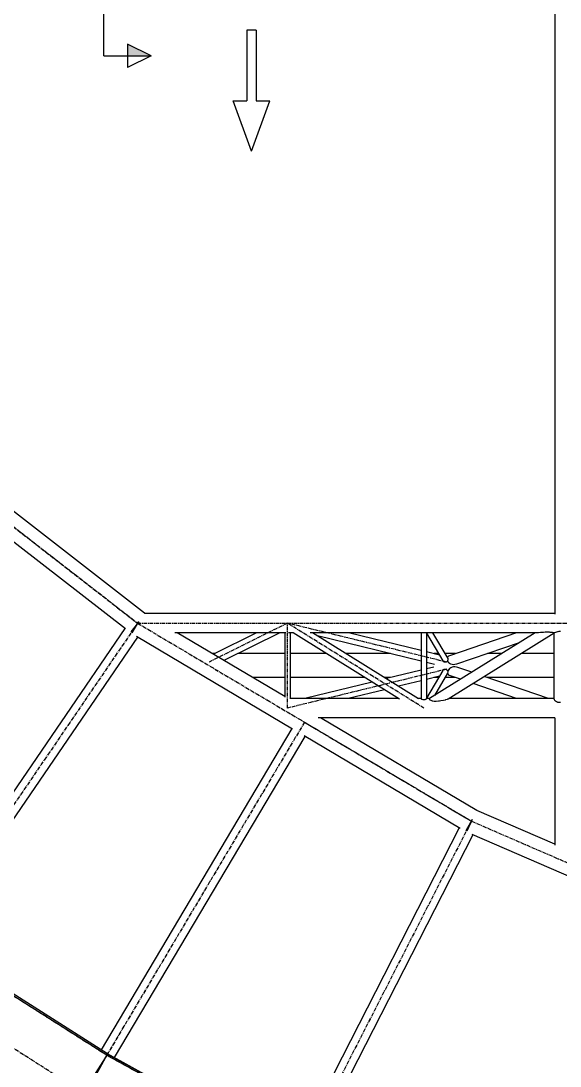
# Model space of a CAD drawing. Header units: millimetres. Extents: x 5143 to 30813, y 232 to 21408.
# Drawn here: x 8954 to 10096, y 1772 to 3986 of the extents above; entities that cross this region are included whole.
import ezdxf

# ---------------------------------------------------------------- set-up
doc = ezdxf.new("R2010")
doc.units = ezdxf.units.MM
doc.header["$LTSCALE"] = 0.25
doc.linetypes.add('CENTER', pattern=[50.8, 31.75, -6.35, 6.35, -6.35])
doc.linetypes.add('XKITLINE00', pattern=[0])

msp = doc.modelspace()

# ---------------------------------------------------------------- linework, layer by layer
at = {"color": 8, "linetype": 'XKITLINE00'}
for p, q in [((10084.2, 4150), (10084.2, 2729.5)), ((9215.2, 2731.2), (8571.9, 3231.7)), ((9175.3, 2698), (8873.6, 2932.6)), ((9216.3, 2730.6), (9215.2, 2731.2)), ((10084.2, 2730.6), (9216, 2730.6)), ((9203.3, 2713.3), (9186.5, 2691.6)), ((9202.9, 2713.6), (9188.9, 2690)), ((9198, 2706.3), (9197.9, 2706.4)), ((9198, 2706.5), (9198, 2705.4)), ((9173.8, 2699.1), (8734.7, 2055.1)), ((9200.5, 2680.9), (8761.3, 2036.9)), ((9529.1, 2486), (9198.9, 2681.9)), ((9514.5, 2690), (9279.6, 2690)), ((9512.5, 2554.9), (9284.8, 2690)), ((9452.9, 2690), (9361.5, 2644.5)), ((9502, 2690), (9383.9, 2631.2)), ((9512.5, 2690), (9512.5, 2553.4)), ((9530.5, 2690), (9520.7, 2690)), ((9523.9, 2690), (9523.9, 2550.2)), ((9755.9, 2549.4), (9530.2, 2690)), ((9805.5, 2690), (9566.4, 2690)), ((9795.7, 2550.3), (9571.4, 2690)), ((9801.6, 2629.7), (9582, 2683.4)), ((9801.6, 2652.3), (9647.3, 2690)), ((9801.6, 2690), (9801.6, 2549.9)), ((9802.5, 2689.9), (9802.2, 2690)), ((9802.7, 2689.9), (9802.5, 2689.9)), ((9803.9, 2690), (9802.7, 2689.9)), ((9802.9, 2689.9), (9802.7, 2690)), ((9805.5, 2690), (9803.9, 2690)), ((9807.3, 2690), (9805.5, 2690)), ((9809, 2690), (9807.3, 2690)), ((10047.7, 2690), (9807.3, 2690)), ((9810.6, 2689.9), (9809, 2690)), ((9811.1, 2689.9), (9810.6, 2689.9)), ((9811, 2690), (9810.7, 2689.9)), ((9811.5, 2690), (9811.1, 2689.9)), ((9813, 2690), (9813, 2550.2)), ((9813, 2689.3), (9847.5, 2630.4)), ((10043.1, 2690), (9819, 2550.4)), ((9825.8, 2690), (9857.6, 2635.7)), ((10082.8, 2689), (9858.8, 2549.5)), ((10003.4, 2690), (9861.3, 2641.3)), ((10045.2, 2689.9), (10044.8, 2690)), ((10046.7, 2690), (10045.2, 2689.9)), ((10046, 2689.9), (10045.9, 2690)), ((10049.7, 2690), (10046.7, 2690)), ((10049.9, 2690), (10049.7, 2690)), ((10054.2, 2690.4), (10049.9, 2690)), ((10059, 2690.7), (10054.2, 2690.4)), ((10060.2, 2690.7), (10059, 2690.7)), ((10064, 2691), (10060.2, 2690.7)), ((10068.8, 2691.1), (10064, 2691)), ((10073, 2690.9), (10068.8, 2691.1)), ((10074.5, 2690.7), (10073, 2690.9)), ((10076.6, 2690.6), (10074.5, 2690.7)), ((10079.6, 2690.3), (10076.6, 2690.6)), ((10081.2, 2690), (10079.6, 2690.3)), ((10081.8, 2690), (10081.2, 2690)), ((10083.2, 2689.9), (10081.8, 2690)), ((10083.4, 2690), (10082.5, 2690)), ((10082.8, 2688.9), (10082.7, 2688.8)), ((10082.8, 2688.9), (10082.7, 2688.8)), ((10082.7, 2688.8), (10082.7, 2549.5)), ((10083.1, 2689.6), (10082.8, 2688.9)), ((10083.2, 2690), (10083.1, 2689.7)), ((10083.9, 2690), (10083.2, 2690)), ((10084.1, 2690.1), (10083.9, 2690)), ((10085.7, 2690.7), (10084.1, 2690.1)), ((10086.1, 2690.7), (10085.7, 2690.7)), ((10087.9, 2691.4), (10086.1, 2690.7)), ((10090.5, 2692), (10087.9, 2691.4)), ((10091, 2692), (10090.5, 2692)), ((10093.3, 2692.4), (10091, 2692)), ((10096.4, 2692.3), (10093.3, 2692.4)), ((10009.1, 2668.8), (9876.1, 2623.2)), ((9363.9, 2645.7), (9359.4, 2645.7)), ((9512.5, 2645.7), (9413, 2645.7)), ((9601.3, 2645.7), (9523.9, 2645.7)), ((9736.3, 2645.7), (9642.6, 2645.7)), ((9840.3, 2642.8), (9813, 2649.5)), ((9838.6, 2645.7), (9828.6, 2645.7)), ((9874.1, 2645.7), (9851.8, 2645.7)), ((9857.8, 2638.9), (9856.8, 2637.2)), ((9856.8, 2637.2), (9856.8, 2637.1)), ((9857.6, 2635.7), (9857.7, 2635.5)), ((9857.7, 2635.5), (9858, 2634.3)), ((9858.4, 2639.4), (9857.8, 2638.9)), ((9859.3, 2640.3), (9858.4, 2639.4)), ((9861.3, 2641.3), (9859.3, 2640.3)), ((9972, 2645.7), (9941.7, 2645.7)), ((10082.7, 2645.7), (10013.3, 2645.7)), ((9830, 2622.8), (9813, 2626.9)), ((9828.1, 2617.3), (9813, 2613.6)), ((9847.6, 2630.3), (9848, 2629.7)), ((9848, 2629.7), (9848.6, 2629)), ((9850, 2628), (9848.6, 2629)), ((9851.6, 2627.5), (9850, 2628)), ((9853.4, 2627.5), (9851.6, 2627.5)), ((9855.1, 2628.1), (9853.4, 2627.5)), ((9856.5, 2629.1), (9855.1, 2628.1)), ((9857, 2629.7), (9856.5, 2629.1)), ((9857.3, 2630.1), (9857, 2629.7)), ((9857.5, 2630.7), (9857.3, 2630.1)), ((9857.4, 2630.2), (9857.7, 2629.7)), ((9858, 2632.5), (9857.5, 2630.7)), ((9857.5, 2630.7), (9857.5, 2630.7)), ((9857.7, 2629.7), (9858.1, 2628.6)), ((9858, 2634.3), (9858, 2633.3)), ((9858, 2633.3), (9858, 2632.5)), ((9858.1, 2628.6), (9859.7, 2626.6)), ((9860.6, 2625.9), (9859.7, 2626.6)), ((9861.8, 2614), (9860, 2612.2)), ((9861.7, 2624.9), (9860.6, 2625.9)), ((9864.2, 2623.5), (9861.7, 2624.9)), ((9861.9, 2614.1), (9861.8, 2614)), ((9864.2, 2615.7), (9861.9, 2614.1)), ((9867, 2622.6), (9864.2, 2623.5)), ((9866.9, 2616.8), (9864.2, 2615.7)), ((9869.9, 2617.5), (9866.9, 2616.8)), ((9870, 2622.3), (9867, 2622.6)), ((9873.1, 2617.6), (9869.9, 2617.5)), ((9873.1, 2622.5), (9870, 2622.3)), ((9876.1, 2623.2), (9873.1, 2622.5)), ((9876.2, 2617.2), (9873.1, 2617.6)), ((9879.3, 2616.2), (9876.2, 2617.2)), ((9908.5, 2606.2), (9879.3, 2616.2)), ((9512.5, 2594.9), (9445, 2594.9)), ((9682.9, 2594.9), (9523.9, 2594.9)), ((9736.6, 2594.9), (9724.2, 2594.9)), ((9801.6, 2610.8), (9727.7, 2592.7)), ((9847.3, 2609.8), (9813, 2551.3)), ((9840.3, 2597.8), (9813, 2591.1)), ((9838.6, 2594.9), (9828.3, 2594.9)), ((9857.5, 2604.6), (9829.6, 2557)), ((9847.6, 2610.1), (9847.3, 2609.8)), ((9848.3, 2611.1), (9847.6, 2610.1)), ((9849.8, 2612), (9848.3, 2611.1)), ((9851.5, 2612.4), (9849.8, 2612)), ((9853.2, 2612.3), (9851.5, 2612.4)), ((9874.2, 2594.9), (9851.8, 2594.9)), ((9854.9, 2611.7), (9853.2, 2612.3)), ((9856.3, 2610.7), (9854.9, 2611.7)), ((9856.3, 2610.7), (9856.7, 2610.1)), ((9856.7, 2610.1), (9857.4, 2609.3)), ((9857.4, 2609.3), (9857.8, 2608.2)), ((9857.6, 2604.9), (9857.5, 2604.6)), ((9857.5, 2604.7), (9857.7, 2603.6)), ((9857.7, 2603.6), (9857.7, 2603.5)), ((9857.7, 2603.5), (9858.3, 2601.9)), ((9858.7, 2610.1), (9857.8, 2608)), ((9857.8, 2608.2), (9857.9, 2607.6)), ((9857.9, 2607.6), (9857.9, 2607)), ((9857.9, 2607), (9857.9, 2605.9)), ((9858.3, 2601.9), (9859.4, 2600.7)), ((9858.8, 2610.2), (9858.7, 2610.1)), ((9860, 2612.2), (9858.8, 2610.2)), ((9859.4, 2600.7), (9859.6, 2600.4)), ((9861.4, 2599.3), (9859.6, 2600.4)), ((9884.6, 2591.3), (9861.4, 2599.3)), ((10070.8, 2550.6), (9935.2, 2597.1)), ((10082.7, 2594.9), (9941.6, 2594.9)), ((9698, 2585.5), (9555.3, 2550.6)), ((9723.9, 2569.3), (9647.1, 2550.6)), ((9801.6, 2588.3), (9753.6, 2576.6)), ((10003.5, 2550.6), (9911.3, 2582.2)), ((9754, 2550.6), (9523.9, 2550.6)), ((9801.6, 2550.6), (9795.3, 2550.6)), ((9801.6, 2549.9), (9801.9, 2549.3)), ((9802.5, 2549), (9801.9, 2549.3)), ((9802.7, 2548.8), (9802.5, 2549)), ((9803.9, 2548.3), (9802.7, 2548.8)), ((9805.5, 2548), (9803.9, 2548.3)), ((9807.3, 2548), (9805.5, 2548)), ((9809, 2548.2), (9807.3, 2548)), ((9810.6, 2548.7), (9809, 2548.2)), ((9811.1, 2549), (9810.6, 2548.7)), ((9811.9, 2549.3), (9811.1, 2549)), ((9812.7, 2549.8), (9811.9, 2549.3)), ((9812.9, 2550.1), (9812.7, 2549.8)), ((9813, 2550.2), (9812.9, 2550.1)), ((9819.2, 2550.6), (9813, 2550.6)), ((9818.7, 2550.1), (9818.5, 2550)), ((9818.5, 2550), (9818.5, 2549.2)), ((9818.9, 2549), (9818.5, 2549.2)), ((9819, 2550.4), (9818.7, 2550.1)), ((9818.9, 2549), (9819.1, 2548.3)), ((9820.5, 2547.3), (9819.1, 2548.3)), ((9820.5, 2547.3), (9820.5, 2547.2)), ((9822.4, 2546.1), (9820.5, 2547.2)), ((9852, 2547.3), (9848.4, 2546.4)), ((9853, 2547.5), (9852, 2547.3)), ((9856.5, 2548.6), (9853, 2547.5)), ((9857.5, 2549), (9856.5, 2548.6)), ((9858.8, 2549.5), (9857.5, 2549)), ((10082.7, 2550.6), (9860.6, 2550.6)), ((10082.7, 2549.5), (10082.9, 2549)), ((10082.9, 2549), (10083.1, 2548.4)), ((10083.1, 2548.4), (10083.9, 2547.3)), ((10083.9, 2547.3), (10084.1, 2546.9)), ((10085.7, 2545.3), (10084.1, 2546.9)), ((9825.3, 2545.2), (9822.4, 2546.1)), ((9826.3, 2545.1), (9825.3, 2545.2)), ((9828.9, 2544.6), (9826.3, 2545.1)), ((9833.2, 2544.4), (9828.9, 2544.6)), ((9838.2, 2544.7), (9833.2, 2544.4)), ((9840.6, 2545.1), (9838.2, 2544.7)), ((9843.4, 2545.4), (9840.6, 2545.1)), ((9848.4, 2546.4), (9843.4, 2545.4)), ((10086.1, 2545.1), (10085.7, 2545.3)), ((10087.9, 2543.7), (10086.1, 2545.1)), ((10090.5, 2542.6), (10087.9, 2543.7)), ((10091, 2542.4), (10090.5, 2542.6)), ((10093.3, 2541.9), (10091, 2542.4)), ((10096.4, 2542), (10093.3, 2541.9)), ((10084.7, 2510), (9583, 2510)), ((9919.2, 2313.5), (9588.1, 2510)), ((10084.2, 2510), (10084.3, 2240.1)), ((9527.5, 2486.9), (9123.6, 1806.3)), ((9527.4, 2486.9), (9123.6, 1806.3)), ((9555.2, 2470.5), (9151.3, 1789.8)), ((9555.2, 2470.4), (9151.4, 1789.8)), ((9883.7, 2275.5), (9553.6, 2471.4)), ((10084.3, 2242), (9919.2, 2313.5)), ((9909.7, 2294.3), (9895.7, 2270.6)), ((9909.2, 2294.5), (9898.3, 2269.3)), ((9905.7, 2286.4), (9905.2, 2286.7)), ((9905.8, 2286.6), (9905.3, 2286.8)), ((9882.2, 2276.4), (9527.4, 1582.4)), ((9882.2, 2276.4), (9527.4, 1582.4)), ((9910.9, 2261.8), (9556.1, 1567.7)), ((9910.9, 2261.8), (9556.1, 1567.7)), ((10264.2, 2108.6), (9909.2, 2262.5)), ((9135.5, 1794.7), (8745.8, 2042.8)), ((9137.2, 1797.6), (8747.7, 2045.6)), ((9137, 1797.5), (8747.7, 2045.4)), ((9137.2, 1797.4), (9064.5, 1683.3)), ((9137, 1797.5), (9071.7, 1679)), ((9540, 1571.6), (9135.5, 1794.7)), ((9541.5, 1574.6), (9137.2, 1797.6)), ((9541.3, 1574.5), (9137.2, 1797.4))]:
    msp.add_line(p, q, dxfattribs=at)
at = {"color": 2, "linetype": 'XKITLINE00'}
for q in [(9129.6, 4012.4), (9229.6, 3912.4)]:
    msp.add_line((9129.6, 3912.4), q, dxfattribs=at)
at = {"color": 1}
for p, q in [((9432.5, 3966.7), (9432.5, 3817)), ((9451.8, 3966.7), (9432.5, 3966.7)), ((9451.8, 3966.7), (9451.8, 3817)), ((9442.2, 3710.5), (9403.2, 3817)), ((9403.2, 3817), (9432.5, 3817)), ((9442.2, 3710.5), (9481.1, 3817)), ((9451.8, 3817), (9481.1, 3817))]:
    msp.add_line(p, q, dxfattribs=at)
at = {"color": 30, "linetype": 'XKITLINE00'}
for p, q in [((9229.6, 3912.4), (9179.6, 3937.4)), ((9179.6, 3937.4), (9179.6, 3887.4)), ((9229.6, 3912.4), (9179.6, 3887.4))]:
    msp.add_line(p, q, dxfattribs=at)
at = {"color": 8, "linetype": 'CENTER'}
for p, q in [((8555.1, 3212.6), (9200.9, 2710.2)), ((8555.1, 3212.6), (9200.9, 2710.2)), ((8878, 2961.4), (9200.9, 2710.2)), ((9200.9, 2710.2), (8623.4, 1863.3)), ((9200.9, 2710.2), (8693, 1965.4)), ((9200.8, 2710.3), (10454.1, 2710.3)), ((9200.9, 2710.2), (9907.7, 2290.9)), ((9200.9, 2710.2), (9907.7, 2290.9)), ((9200.9, 2710.2), (9554.3, 2500.5)), ((9518.2, 2710.3), (9352.5, 2627.8)), ((9855.7, 2627.8), (9518.2, 2710.3)), ((9807.3, 2530.3), (9518.2, 2710.3)), ((9518.2, 2530.3), (9518.2, 2710.3)), ((9855.7, 2612.8), (9518.2, 2530.3)), ((9554.3, 2500.5), (9024.6, 1607.9)), ((9554.3, 2500.5), (9087.7, 1714.1)), ((9554.3, 2500.5), (9907.7, 2290.9)), ((9907.7, 2290.9), (9441.1, 1378.2)), ((9907.7, 2290.9), (9497.3, 1488.2)), ((9907.7, 2290.9), (10666.9, 1961.6)), ((9907.7, 2290.9), (10666.9, 1961.6)), ((9907.7, 2290.9), (10287.3, 2126.2)), ((9135.5, 1794.7), (8745.8, 2042.8)), ((9087.7, 1714.1), (8693, 1965.4)), ((9540, 1571.6), (9135.5, 1794.7))]:
    msp.add_line(p, q, dxfattribs=at)
at = {"color": 8, "linetype": 'XKITLINE00'}
for centre in [(9200.9, 2710.2), (9200.9, 2710.2), (9200.9, 2710.2), (9200.9, 2710.2), (9200.9, 2710.2), (9200.9, 2710.2), (9200.9, 2710.2), (9200.9, 2710.2), (9200.8, 2710.3), (9200.9, 2710.2), (9200.9, 2710.2), (9518.2, 2710.3), (9518.2, 2710.3), (9518.2, 2710.3), (9518.2, 2710.3), (9352.5, 2627.8), (9855.7, 2627.8), (9855.7, 2612.8), (9518.2, 2530.3), (9518.2, 2530.3), (9807.3, 2530.3), (9554.3, 2500.5), (9554.3, 2500.5), (9554.3, 2500.5), (9554.3, 2500.5), (9554.3, 2500.5), (9907.7, 2290.9), (9907.7, 2290.9), (9907.7, 2290.9), (9907.7, 2290.9), (9907.7, 2290.9), (9907.7, 2290.9), (9907.7, 2290.9), (9907.7, 2290.9), (9907.7, 2290.9), (9907.7, 2290.9), (9135.5, 1794.7), (9135.5, 1794.7)]:
    msp.add_circle(centre, 0.05, dxfattribs=at)
at = {"color": 30, "linetype": 'Continuous'}
msp.add_solid([(9179.6, 3937.4), (9229.6, 3912.4), (9179.6, 3937.4), (9179.6, 3912.4)], dxfattribs=at)

doc.saveas('drawing.dxf')
